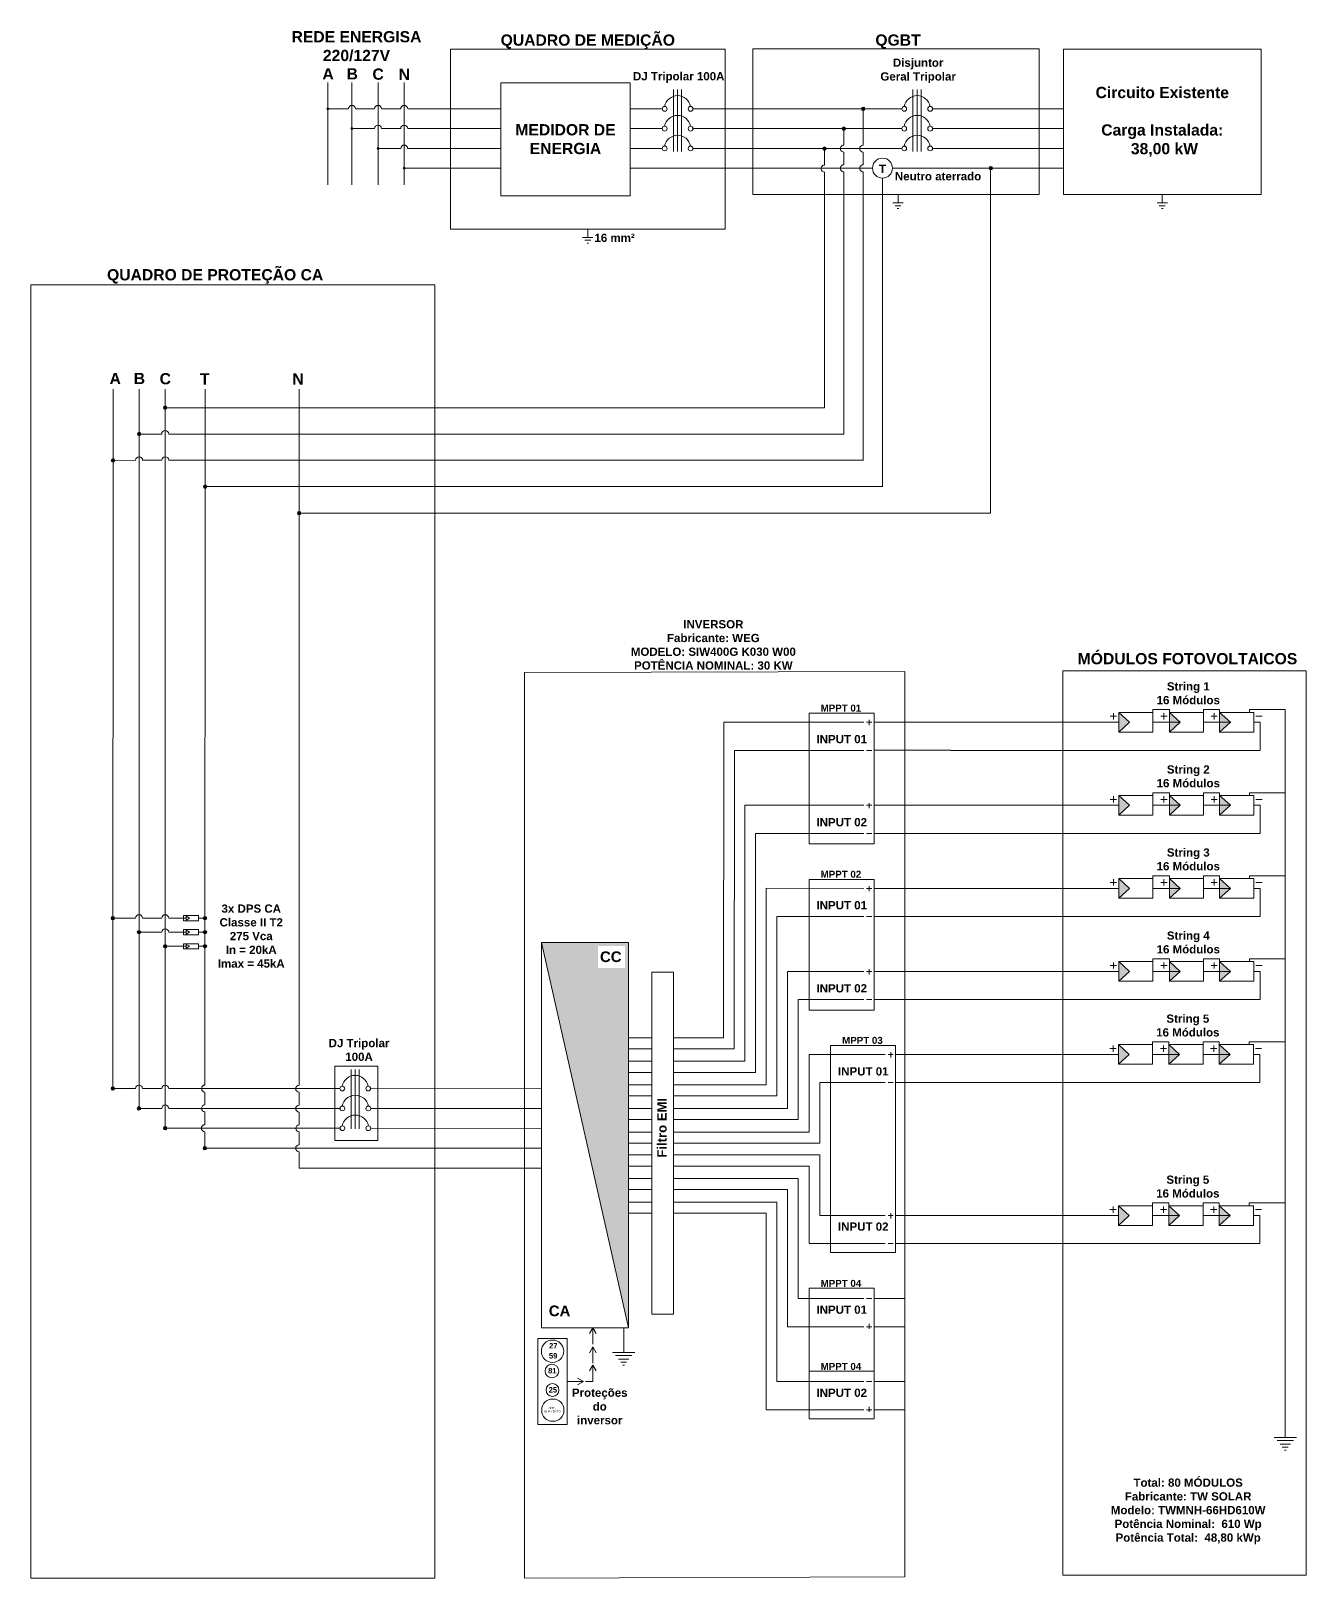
# Model space of a CAD drawing. Header units: millimetres. Extents: x 3949 to 5729, y -1961 to -943.
# Drawn here: x 5354.9 to 5428, y -1851.2 to -1762.5 of the extents above; entities that cross this region are included whole.
import ezdxf

# ---------------------------------------------------------------- set-up
doc = ezdxf.new("R2010")
doc.units = ezdxf.units.MM
doc.linetypes.add('ACAD_ISO03W100', pattern=[30, 12, -18])
doc.layers.add('DESENHO', color=7, linetype='Continuous', lineweight=0)
doc.layers.add('Terxto ok', color=3, linetype='Continuous')
doc.styles.add('Annotative', font='arial.ttf')
doc.styles.add('PDF Arial', font='arial.ttf')
doc.styles.get("Standard").update_dxf_attribs({"font": 'arial.ttf'})

msp = doc.modelspace()

# ---------------------------------------------------------------- hatches: boundary and pattern name
at = {"lineweight": 0}
h = msp.add_hatch(color=5, dxfattribs=at)
h.dxf.hatch_style = 1
h.paths.add_polyline_path([(5370.349, -1790.176, 1), (5370.15, -1790.176, 1)])
at = {"layer": 'DESENHO', "lineweight": 0}
h = msp.add_hatch(color=256, dxfattribs=at)
h.dxf.hatch_style = 1
h.paths.add_polyline_path([(5371.967, -1766.999, -1), (5371.808, -1766.999, -1)])
h = msp.add_hatch(color=256, dxfattribs=at)
h.dxf.hatch_style = 1
h.paths.add_polyline_path([(5402.676, -1766.999, 1), (5402.477, -1766.999, 1)])
h = msp.add_hatch(color=256, dxfattribs=at)
h.dxf.hatch_style = 1
h.paths.add_polyline_path([(5373.347, -1768.131, -1), (5373.188, -1768.131, -1)])
h = msp.add_hatch(color=256, dxfattribs=at)
h.dxf.hatch_style = 1
h.paths.add_polyline_path([(5401.569, -1768.139, 1), (5401.37, -1768.139, 1)])
h = msp.add_hatch(color=256, dxfattribs=at)
h.dxf.hatch_style = 1
h.paths.add_polyline_path([(5374.847, -1769.266, -1), (5374.688, -1769.266, -1)])
h = msp.add_hatch(color=256, dxfattribs=at)
h.dxf.hatch_style = 1
h.paths.add_polyline_path([(5400.461, -1769.281, 1), (5400.262, -1769.281, 1)])
h = msp.add_hatch(color=5, dxfattribs=at)
h.dxf.hatch_style = 1
h.paths.add_polyline_path([(5376.347, -1770.402, -1), (5376.188, -1770.402, -1)])
h = msp.add_hatch(color=5, dxfattribs=at)
h.dxf.hatch_style = 1
h.paths.add_polyline_path([(5409.994, -1770.399, 1), (5409.795, -1770.399, 1)])
h = msp.add_hatch(color=256, dxfattribs=at)
h.dxf.hatch_style = 1
h.paths.add_polyline_path([(5362.666, -1784.133, 1), (5362.467, -1784.133, 1)])
h = msp.add_hatch(color=256, dxfattribs=at)
h.dxf.hatch_style = 1
h.paths.add_polyline_path([(5361.172, -1785.641, 1), (5360.973, -1785.641, 1)])
h = msp.add_hatch(color=256, dxfattribs=at)
h.dxf.hatch_style = 1
h.paths.add_polyline_path([(5359.673, -1787.149, 1), (5359.474, -1787.149, 1)])
h = msp.add_hatch(color=3, dxfattribs=at)
h.dxf.hatch_style = 1
h.paths.add_polyline_path([(5364.951, -1788.657, 1), (5364.752, -1788.657, 1)])
h = msp.add_hatch(color=256, dxfattribs=at)
h.dxf.hatch_style = 1
h.paths.add_polyline_path([(5417.238, -1801.597), (5417.238, -1802.724), (5417.848, -1802.161)])
h = msp.add_hatch(color=256, dxfattribs=at)
h.dxf.hatch_style = 1
h.paths.add_polyline_path([(5420.742, -1802.161), (5420.132, -1802.724), (5420.132, -1801.597)])
h.paths.add_polyline_path([(5423.01, -1801.597), (5423.636, -1802.161), (5423.01, -1802.724)])
h = msp.add_hatch(color=256, dxfattribs=at)
h.dxf.hatch_style = 1
h.paths.add_polyline_path([(5417.238, -1806.359), (5417.238, -1807.485), (5417.848, -1806.922)])
h = msp.add_hatch(color=256, dxfattribs=at)
h.dxf.hatch_style = 1
h.paths.add_polyline_path([(5420.742, -1806.922), (5420.132, -1807.485), (5420.132, -1806.359)])
h.paths.add_polyline_path([(5423.01, -1806.359), (5423.636, -1806.922), (5423.01, -1807.485)])
h = msp.add_hatch(color=256, dxfattribs=at)
h.dxf.hatch_style = 1
h.paths.add_polyline_path([(5417.238, -1811.121), (5417.238, -1812.247), (5417.848, -1811.684)])
h = msp.add_hatch(color=256, dxfattribs=at)
h.dxf.hatch_style = 1
h.paths.add_polyline_path([(5420.742, -1811.684), (5420.132, -1812.247), (5420.132, -1811.121)])
h.paths.add_polyline_path([(5423.01, -1811.121), (5423.636, -1811.684), (5423.01, -1812.247)])
h = msp.add_hatch(color=256, dxfattribs=at)
h.dxf.hatch_style = 1
h.paths.add_polyline_path([(5359.666, -1813.393, 1), (5359.467, -1813.393, 1)])
h = msp.add_hatch(color=256, dxfattribs=at)
h.dxf.hatch_style = 1
h.paths.add_polyline_path([(5364.745, -1813.393, 1), (5364.944, -1813.393, 1)])
h = msp.add_hatch(color=256, dxfattribs=at)
h.dxf.hatch_style = 1
h.paths.add_polyline_path([(5361.166, -1814.2, 1), (5360.967, -1814.2, 1)])
h = msp.add_hatch(color=256, dxfattribs=at)
h.dxf.hatch_style = 1
h.paths.add_polyline_path([(5364.745, -1814.2, 1), (5364.944, -1814.2, 1)])
h = msp.add_hatch(color=256, dxfattribs=at)
h.dxf.hatch_style = 1
h.paths.add_polyline_path([(5362.666, -1815.007, 1), (5362.467, -1815.007, 1)])
h = msp.add_hatch(color=256, dxfattribs=at)
h.dxf.hatch_style = 1
h.paths.add_polyline_path([(5364.745, -1815.006, 1), (5364.944, -1815.006, 1)])
h = msp.add_hatch(color=256, dxfattribs=at)
h.dxf.hatch_style = 1
h.paths.add_polyline_path([(5389.131, -1814.786), (5384.139, -1814.786), (5389.131, -1836.87)])
h.paths.add_polyline_path([(5387.382, -1816.244), (5388.924, -1816.244), (5388.924, -1814.983), (5387.382, -1814.983)], flags=16)
h = msp.add_hatch(color=256, dxfattribs=at)
h.dxf.hatch_style = 1
h.paths.add_polyline_path([(5417.238, -1815.883), (5417.238, -1817.009), (5417.848, -1816.446)])
h = msp.add_hatch(color=256, dxfattribs=at)
h.dxf.hatch_style = 1
h.paths.add_polyline_path([(5420.742, -1816.446), (5420.132, -1817.009), (5420.132, -1815.883)])
h.paths.add_polyline_path([(5423.01, -1815.883), (5423.636, -1816.446), (5423.01, -1817.009)])
h = msp.add_hatch(color=256, dxfattribs=at)
h.dxf.hatch_style = 1
h.paths.add_polyline_path([(5417.212, -1820.644), (5417.212, -1821.771), (5417.822, -1821.208)])
h = msp.add_hatch(color=256, dxfattribs=at)
h.dxf.hatch_style = 1
h.paths.add_polyline_path([(5420.716, -1821.208), (5420.106, -1821.771), (5420.106, -1820.644)])
h.paths.add_polyline_path([(5422.985, -1820.644), (5423.61, -1821.208), (5422.985, -1821.771)])
h = msp.add_hatch(color=256, dxfattribs=at)
h.dxf.hatch_style = 1
h.paths.add_polyline_path([(5359.662, -1823.16, 1), (5359.463, -1823.16, 1)])
h = msp.add_hatch(color=256, dxfattribs=at)
h.dxf.hatch_style = 1
h.paths.add_polyline_path([(5361.162, -1824.296, 1), (5360.963, -1824.296, 1)])
h = msp.add_hatch(color=256, dxfattribs=at)
h.dxf.hatch_style = 1
h.paths.add_polyline_path([(5362.666, -1825.432, 1), (5362.467, -1825.432, 1)])
h = msp.add_hatch(color=3, dxfattribs=at)
h.dxf.hatch_style = 1
h.paths.add_polyline_path([(5364.939, -1826.578, 1), (5364.74, -1826.578, 1)])
h = msp.add_hatch(color=256, dxfattribs=at)
h.dxf.hatch_style = 1
h.paths.add_polyline_path([(5417.212, -1829.875), (5417.212, -1831.002), (5417.822, -1830.438)])
h = msp.add_hatch(color=256, dxfattribs=at)
h.dxf.hatch_style = 1
h.paths.add_polyline_path([(5420.716, -1830.438), (5420.106, -1831.002), (5420.106, -1829.875)])
h.paths.add_polyline_path([(5422.985, -1829.875), (5423.61, -1830.438), (5422.985, -1831.002)])

# ---------------------------------------------------------------- linework, layer by layer
at = {"color": 5, "lineweight": 0}
for p, q in [((5404.255, -1770.399), (5414.062, -1770.399)), ((5409.886, -1790.176), (5409.886, -1770.399)), ((5370.249, -1783.07), (5370.249, -1822.973)), ((5370.249, -1790.176), (5409.886, -1790.176)), ((5370.247, -1824.109), (5370.247, -1823.37)), ((5370.248, -1825.245), (5370.247, -1824.506)), ((5370.247, -1826.384), (5370.248, -1825.642)), ((5370.247, -1826.782), (5370.247, -1827.729)), ((5384.139, -1827.729), (5370.247, -1827.729))]:
    msp.add_line(p, q, dxfattribs=at)
msp.add_circle((5370.249, -1790.176), 0.0994, dxfattribs=at)
for centre in [(5370.247, -1823.171), (5370.247, -1824.307), (5370.248, -1825.443), (5370.247, -1826.583)]:
    msp.add_arc(centre, 0.199, 90, 270, dxfattribs=at)
at = {"layer": 'DESENHO', "lineweight": 0}
for p, q in [((5371.882, -1765.486), (5371.882, -1771.36)), ((5373.268, -1765.486), (5373.268, -1771.36)), ((5374.768, -1765.486), (5374.768, -1771.36)), ((5391.699, -1769.443), (5391.699, -1765.892)), ((5391.936, -1769.443), (5391.936, -1765.892)), ((5392.173, -1769.443), (5392.173, -1765.892)), ((5405.435, -1769.443), (5405.435, -1765.892)), ((5405.672, -1769.443), (5405.672, -1765.892)), ((5405.91, -1769.443), (5405.91, -1765.892)), ((5373.069, -1766.999), (5371.967, -1766.999)), ((5373.466, -1766.999), (5374.569, -1766.999)), ((5374.966, -1766.999), (5376.069, -1766.999)), ((5376.466, -1766.999), (5381.802, -1766.999)), ((5389.227, -1766.999), (5391.061, -1766.999)), ((5392.821, -1766.999), (5404.798, -1766.999)), ((5402.577, -1769.082), (5402.577, -1767.098)), ((5406.558, -1766.999), (5414.062, -1766.999)), ((5374.569, -1768.135), (5373.268, -1768.135)), ((5376.069, -1768.135), (5374.966, -1768.135)), ((5381.802, -1768.135), (5376.466, -1768.135)), ((5391.061, -1768.135), (5389.227, -1768.135)), ((5404.798, -1768.135), (5392.821, -1768.135)), ((5401.469, -1769.082), (5401.47, -1768.139)), ((5402.577, -1767.773), (5402.577, -1769.082)), ((5414.062, -1768.135), (5406.558, -1768.135)), ((5376.069, -1769.27), (5374.768, -1769.27)), ((5381.802, -1769.27), (5376.466, -1769.27)), ((5389.227, -1769.27), (5391.061, -1769.27)), ((5392.821, -1769.27), (5404.798, -1769.27)), ((5400.361, -1770.224), (5400.361, -1769.281)), ((5406.558, -1769.27), (5414.062, -1769.27)), ((5401.469, -1770.211), (5401.469, -1769.479)), ((5400.361, -1784.144), (5400.361, -1770.609)), ((5401.469, -1785.652), (5401.469, -1770.609)), ((5359.573, -1823.061), (5359.574, -1783.07)), ((5361.072, -1824.197), (5361.072, -1783.07)), ((5362.566, -1825.333), (5362.566, -1783.07)), ((5362.566, -1784.133), (5400.361, -1784.144)), ((5361.072, -1785.641), (5362.367, -1785.64)), ((5362.766, -1785.641), (5401.469, -1785.641)), ((5360.873, -1787.148), (5359.574, -1787.149)), ((5361.272, -1787.148), (5362.368, -1787.147)), ((5362.767, -1787.148), (5402.577, -1787.148)), ((5419.193, -1802.161), (5420.742, -1802.161)), ((5422.087, -1802.161), (5423.636, -1802.161)), ((5424.981, -1802.161), (5425.342, -1802.161)), ((5425.342, -1802.161), (5424.981, -1802.161)), ((5425.342, -1802.161), (5425.342, -1803.774)), ((5395.193, -1803.773), (5395.192, -1820.882)), ((5407.589, -1803.772), (5403.201, -1803.772)), ((5407.589, -1803.774), (5425.342, -1803.774)), ((5419.193, -1806.922), (5420.742, -1806.922)), ((5422.087, -1806.922), (5423.636, -1806.922)), ((5424.981, -1806.922), (5425.342, -1806.922)), ((5425.342, -1806.922), (5424.981, -1806.922)), ((5425.342, -1806.922), (5425.342, -1808.535)), ((5396.413, -1808.535), (5396.413, -1822.234)), ((5407.589, -1808.534), (5403.201, -1808.534)), ((5407.589, -1808.535), (5425.342, -1808.535)), ((5419.193, -1811.684), (5420.742, -1811.684)), ((5422.087, -1811.684), (5423.636, -1811.684)), ((5424.981, -1811.684), (5425.342, -1811.684)), ((5425.342, -1811.684), (5424.981, -1811.684)), ((5425.342, -1811.684), (5425.342, -1813.297)), ((5359.567, -1813.393), (5360.868, -1813.393)), ((5359.666, -1813.393), (5359.567, -1813.393)), ((5361.265, -1813.393), (5362.368, -1813.393)), ((5362.765, -1813.393), (5363.609, -1813.393)), ((5364.48, -1813.393), (5364.944, -1813.393)), ((5397.633, -1813.297), (5397.632, -1823.586)), ((5407.589, -1813.296), (5403.201, -1813.296)), ((5407.589, -1813.297), (5425.342, -1813.297)), ((5361.067, -1814.2), (5362.368, -1814.2)), ((5361.166, -1814.2), (5361.067, -1814.2)), ((5362.765, -1814.2), (5363.609, -1814.2)), ((5364.48, -1814.2), (5364.944, -1814.2)), ((5362.666, -1815.007), (5362.566, -1815.007)), ((5364.48, -1815.006), (5364.944, -1815.006)), ((5419.193, -1816.446), (5420.742, -1816.446)), ((5422.087, -1816.446), (5423.636, -1816.446)), ((5424.981, -1816.446), (5425.342, -1816.446)), ((5425.342, -1816.446), (5424.981, -1816.446)), ((5425.342, -1816.446), (5425.342, -1818.059)), ((5398.853, -1818.058), (5398.853, -1824.938)), ((5407.589, -1818.057), (5403.201, -1818.057)), ((5407.589, -1818.059), (5425.342, -1818.059)), ((5390.471, -1820.882), (5389.131, -1820.882)), ((5395.192, -1820.882), (5391.7, -1820.882)), ((5419.168, -1821.208), (5420.716, -1821.208)), ((5422.062, -1821.208), (5423.61, -1821.208)), ((5424.956, -1821.208), (5425.317, -1821.208)), ((5425.317, -1821.208), (5424.956, -1821.208)), ((5425.317, -1821.208), (5425.317, -1822.82)), ((5373.228, -1825.473), (5373.228, -1822.066)), ((5373.456, -1825.473), (5373.456, -1822.066)), ((5373.685, -1825.473), (5373.685, -1822.066)), ((5390.471, -1822.234), (5389.131, -1822.234)), ((5396.412, -1822.234), (5391.7, -1822.234)), ((5359.662, -1823.16), (5359.563, -1823.16)), ((5361.261, -1823.16), (5362.368, -1823.16)), ((5362.765, -1823.16), (5372.582, -1823.16)), ((5374.342, -1823.166), (5384.139, -1823.177)), ((5400.086, -1822.82), (5400.086, -1826.289)), ((5407.589, -1822.819), (5404.434, -1822.819)), ((5407.564, -1822.82), (5425.317, -1822.82)), ((5390.471, -1823.586), (5389.131, -1823.586)), ((5397.632, -1823.586), (5391.7, -1823.586)), ((5361.162, -1824.296), (5361.063, -1824.296)), ((5361.067, -1824.296), (5362.368, -1824.296)), ((5362.765, -1824.296), (5372.587, -1824.3)), ((5374.347, -1824.302), (5384.139, -1824.312)), ((5390.471, -1824.937), (5389.131, -1824.937)), ((5398.853, -1824.938), (5391.7, -1824.937)), ((5362.666, -1825.432), (5362.566, -1825.432)), ((5362.566, -1825.432), (5372.587, -1825.437)), ((5374.347, -1825.439), (5384.139, -1825.448)), ((5390.471, -1826.289), (5389.131, -1826.289)), ((5400.086, -1826.289), (5391.7, -1826.289)), ((5390.471, -1826.968), (5389.131, -1826.968)), ((5390.471, -1828.32), (5389.131, -1828.32)), ((5398.853, -1828.32), (5391.7, -1828.32)), ((5398.853, -1835.199), (5398.853, -1828.32)), ((5390.471, -1829.672), (5389.131, -1829.672)), ((5397.632, -1829.672), (5391.7, -1829.672)), ((5397.633, -1839.961), (5397.632, -1829.672)), ((5419.168, -1830.438), (5420.716, -1830.438)), ((5422.062, -1830.438), (5423.61, -1830.438)), ((5424.956, -1830.438), (5425.317, -1830.438)), ((5425.317, -1830.438), (5424.956, -1830.438)), ((5425.317, -1830.438), (5425.317, -1832.051)), ((5407.589, -1832.05), (5404.434, -1832.05)), ((5407.564, -1832.051), (5425.317, -1832.051)), ((5404.963, -1835.2), (5403.201, -1835.2)), ((5387.079, -1836.87), (5386.885, -1837.206)), ((5387.079, -1837.81), (5387.079, -1836.87)), ((5387.079, -1836.87), (5387.273, -1837.206)), ((5388.849, -1838.295), (5388.849, -1836.87)), ((5387.079, -1837.97), (5386.885, -1838.306)), ((5387.079, -1838.91), (5387.079, -1837.97)), ((5387.079, -1837.97), (5387.273, -1838.306)), ((5387.079, -1839.012), (5386.885, -1839.348)), ((5387.079, -1839.951), (5387.079, -1839.012)), ((5387.079, -1839.012), (5387.273, -1839.348)), ((5388.807, -1839.016), (5388.892, -1839.016)), ((5385.603, -1839.951), (5385.603, -1839.951)), ((5385.603, -1839.951), (5386.542, -1839.951)), ((5386.542, -1839.951), (5386.206, -1839.757)), ((5386.542, -1839.951), (5386.206, -1840.145)), ((5387.079, -1839.951), (5386.669, -1839.951)), ((5404.963, -1839.962), (5403.201, -1839.962))]:
    msp.add_line(p, q, dxfattribs=at)
at = {"layer": 'DESENHO', "color": 5, "lineweight": 0}
for p, q in [((5376.267, -1765.486), (5376.267, -1771.36)), ((5381.802, -1770.406), (5376.267, -1770.406)), ((5403.115, -1770.399), (5389.227, -1770.406)), ((5414.062, -1770.406), (5404.798, -1770.406))]:
    msp.add_line(p, q, dxfattribs=at)
at = {"layer": 'DESENHO', "color": 0, "lineweight": 0}
for p, q in [((5402.577, -1770.211), (5402.577, -1769.479)), ((5402.577, -1787.159), (5402.577, -1770.609))]:
    msp.add_line(p, q, dxfattribs=at)
at = {"layer": 'DESENHO', "color": 3, "lineweight": 0}
for p, q in [((5403.685, -1770.969), (5403.685, -1771.53)), ((5403.685, -1771.53), (5403.685, -1788.668)), ((5404.576, -1772.381), (5404.576, -1771.916)), ((5419.725, -1772.381), (5419.725, -1771.916)), ((5404.534, -1772.721), (5404.619, -1772.721)), ((5419.683, -1772.721), (5419.768, -1772.721)), ((5386.793, -1774.366), (5386.793, -1773.902)), ((5386.751, -1774.706), (5386.835, -1774.706)), ((5364.84, -1822.96), (5364.852, -1783.07)), ((5364.852, -1788.657), (5403.685, -1788.657)), ((5424.735, -1801.441), (5424.735, -1801.441)), ((5424.735, -1801.441), (5426.777, -1801.441)), ((5426.777, -1801.441), (5426.777, -1843.159)), ((5424.735, -1806.203), (5424.735, -1806.203)), ((5424.735, -1806.203), (5426.777, -1806.203)), ((5424.735, -1810.964), (5424.735, -1810.964)), ((5424.735, -1810.964), (5426.777, -1810.964)), ((5424.735, -1815.726), (5424.735, -1815.726)), ((5424.735, -1815.726), (5426.777, -1815.726)), ((5424.709, -1820.488), (5424.709, -1820.488)), ((5424.709, -1820.488), (5426.777, -1820.488)), ((5364.84, -1823.359), (5364.84, -1824.097)), ((5364.84, -1824.497), (5364.84, -1825.234)), ((5364.84, -1825.633), (5364.839, -1826.479)), ((5384.139, -1826.585), (5364.84, -1826.578)), ((5424.709, -1829.719), (5424.709, -1829.719)), ((5424.709, -1829.719), (5426.777, -1829.719)), ((5426.734, -1843.881), (5426.819, -1843.881))]:
    msp.add_line(p, q, dxfattribs=at)
at = {"layer": 'DESENHO', "color": 1, "lineweight": 0}
for p, q in [((5394.582, -1802.16), (5394.581, -1820.245)), ((5407.589, -1802.16), (5403.201, -1802.16)), ((5407.589, -1802.161), (5417.238, -1802.161)), ((5395.803, -1806.922), (5395.802, -1821.597)), ((5407.589, -1806.922), (5403.201, -1806.922)), ((5407.589, -1806.922), (5417.238, -1806.922)), ((5397.023, -1811.683), (5397.022, -1822.949)), ((5407.589, -1811.684), (5403.201, -1811.684)), ((5407.589, -1811.684), (5417.238, -1811.684)), ((5398.243, -1816.445), (5398.243, -1824.301)), ((5407.589, -1816.445), (5403.201, -1816.445)), ((5407.589, -1816.446), (5417.238, -1816.446)), ((5390.471, -1820.245), (5389.131, -1820.245)), ((5394.581, -1820.245), (5391.7, -1820.245)), ((5390.471, -1821.597), (5389.131, -1821.597)), ((5395.802, -1821.597), (5391.7, -1821.597)), ((5399.476, -1821.207), (5399.475, -1825.653)), ((5407.589, -1821.207), (5404.434, -1821.207)), ((5407.564, -1821.208), (5417.212, -1821.208)), ((5390.471, -1822.949), (5389.131, -1822.949)), ((5397.022, -1822.949), (5391.7, -1822.949)), ((5390.471, -1824.301), (5389.131, -1824.301)), ((5398.243, -1824.301), (5391.7, -1824.301)), ((5390.471, -1825.652), (5389.131, -1825.652)), ((5399.475, -1825.653), (5391.7, -1825.652)), ((5390.471, -1827.605), (5389.131, -1827.605)), ((5400.086, -1826.968), (5391.7, -1826.968)), ((5399.475, -1827.605), (5391.7, -1827.605)), ((5399.476, -1832.05), (5399.475, -1827.605)), ((5400.086, -1830.437), (5400.086, -1826.968)), ((5390.471, -1828.957), (5389.131, -1828.957)), ((5398.243, -1828.956), (5391.7, -1828.956)), ((5398.243, -1836.812), (5398.243, -1828.956)), ((5390.471, -1830.308), (5389.131, -1830.308)), ((5397.022, -1830.308), (5391.7, -1830.308)), ((5397.023, -1841.574), (5397.022, -1830.308)), ((5407.589, -1830.438), (5404.434, -1830.438)), ((5407.564, -1830.438), (5417.212, -1830.438)), ((5404.963, -1836.812), (5403.201, -1836.812)), ((5404.963, -1841.574), (5403.201, -1841.574))]:
    msp.add_line(p, q, dxfattribs=at)
at = {"layer": 'DESENHO', "color": 18, "lineweight": 0, "true_color": 0x000000}
for p, q in [((5363.609, -1813.393), (5363.774, -1813.393)), ((5363.962, -1813.393), (5363.774, -1813.282)), ((5363.774, -1813.505), (5363.774, -1813.282)), ((5363.774, -1813.505), (5363.962, -1813.393)), ((5363.609, -1814.2), (5363.774, -1814.2)), ((5363.962, -1814.2), (5363.774, -1814.088)), ((5363.774, -1814.311), (5363.774, -1814.088)), ((5363.774, -1814.311), (5363.962, -1814.2)), ((5363.609, -1815.006), (5363.774, -1815.006)), ((5363.962, -1815.006), (5363.774, -1814.895)), ((5363.774, -1815.118), (5363.774, -1814.895)), ((5363.774, -1815.118), (5363.962, -1815.006))]:
    msp.add_line(p, q, dxfattribs=at)
at = {"layer": 'DESENHO'}
msp.add_line((5363.609, -1815.006), (5362.566, -1815.007), dxfattribs=at)
at = {"layer": 'DESENHO', "linetype": 'ACAD_ISO03W100', "lineweight": 0}
msp.add_line((5359.5, -1823.16), (5360.864, -1823.16), dxfattribs=at)
at = {"layer": 'DESENHO', "lineweight": 0}
for points in [[(5394.674, -1773.902), (5378.912, -1773.902), (5378.912, -1763.574), (5394.674, -1763.574)], [(5396.244, -1763.562), (5412.674, -1763.562), (5412.674, -1771.916), (5396.244, -1771.916)], [(5425.388, -1763.574), (5414.062, -1763.574), (5414.062, -1771.916), (5425.388, -1771.916)], [(5389.227, -1765.5), (5381.802, -1765.5), (5381.802, -1771.983), (5389.227, -1771.983)], [(5383.158, -1799.317), (5404.963, -1799.247), (5404.963, -1851.151), (5383.158, -1851.221)], [(5427.968, -1799.218), (5414.021, -1799.218), (5414.021, -1851.06), (5427.968, -1851.06)], [(5403.201, -1801.648), (5399.476, -1801.648), (5399.476, -1809.139), (5403.201, -1809.139)], [(5419.193, -1802.724), (5417.238, -1802.724), (5417.238, -1801.597), (5419.193, -1801.597)], [(5422.087, -1802.724), (5420.132, -1802.724), (5420.132, -1801.597), (5422.087, -1801.597)], [(5424.981, -1802.724), (5423.01, -1802.724), (5423.01, -1801.597), (5424.981, -1801.597)], [(5419.193, -1807.485), (5417.238, -1807.485), (5417.238, -1806.359), (5419.193, -1806.359)], [(5422.087, -1807.485), (5420.132, -1807.485), (5420.132, -1806.359), (5422.087, -1806.359)], [(5424.981, -1807.485), (5423.01, -1807.485), (5423.01, -1806.359), (5424.981, -1806.359)], [(5403.201, -1811.172), (5399.476, -1811.172), (5399.476, -1818.662), (5403.201, -1818.662)], [(5419.193, -1812.247), (5417.238, -1812.247), (5417.238, -1811.121), (5419.193, -1811.121)], [(5422.087, -1812.247), (5420.132, -1812.247), (5420.132, -1811.121), (5422.087, -1811.121)], [(5424.981, -1812.247), (5423.01, -1812.247), (5423.01, -1811.121), (5424.981, -1811.121)], [(5363.609, -1813.245), (5364.48, -1813.245), (5364.48, -1813.542), (5363.609, -1813.542)], [(5363.609, -1814.051), (5364.48, -1814.051), (5364.48, -1814.348), (5363.609, -1814.348)], [(5363.609, -1814.858), (5364.48, -1814.858), (5364.48, -1815.155), (5363.609, -1815.155)], [(5389.131, -1814.786), (5384.139, -1814.786), (5384.139, -1836.87), (5389.131, -1836.87)], [(5419.193, -1817.009), (5417.238, -1817.009), (5417.238, -1815.883), (5419.193, -1815.883)], [(5422.087, -1817.009), (5420.132, -1817.009), (5420.132, -1815.883), (5422.087, -1815.883)], [(5424.981, -1817.009), (5423.01, -1817.009), (5423.01, -1815.883), (5424.981, -1815.883)], [(5390.471, -1816.481), (5391.7, -1816.481), (5391.7, -1836.088), (5390.471, -1836.088)], [(5404.434, -1820.695), (5400.708, -1820.695), (5400.708, -1832.562), (5404.434, -1832.562)], [(5419.168, -1821.771), (5417.212, -1821.771), (5417.212, -1820.644), (5419.168, -1820.644)], [(5422.062, -1821.771), (5420.106, -1821.771), (5420.106, -1820.644), (5422.062, -1820.644)], [(5424.956, -1821.771), (5422.985, -1821.771), (5422.985, -1820.644), (5424.956, -1820.644)], [(5419.168, -1831.002), (5417.212, -1831.002), (5417.212, -1829.875), (5419.168, -1829.875)], [(5422.062, -1831.002), (5420.106, -1831.002), (5420.106, -1829.875), (5422.062, -1829.875)], [(5424.956, -1831.002), (5422.985, -1831.002), (5422.985, -1829.875), (5424.956, -1829.875)], [(5403.201, -1842.086), (5399.476, -1842.086), (5399.476, -1834.595), (5403.201, -1834.595)], [(5385.603, -1837.484), (5383.934, -1837.484), (5383.934, -1842.412), (5385.603, -1842.412)], [(5403.201, -1842.086), (5399.476, -1842.086), (5399.476, -1839.357), (5403.201, -1839.357)]]:
    msp.add_lwpolyline(points, close=True, dxfattribs=at)
at = {"layer": 'DESENHO', "color": 3, "lineweight": 0}
for points in [[(5404.279, -1772.381), (5404.576, -1772.381), (5404.874, -1772.381)], [(5404.407, -1772.551), (5404.576, -1772.551), (5404.746, -1772.551)], [(5419.428, -1772.381), (5419.725, -1772.381), (5420.022, -1772.381)], [(5419.555, -1772.551), (5419.725, -1772.551), (5419.895, -1772.551)], [(5386.496, -1774.366), (5386.793, -1774.366), (5387.09, -1774.366)], [(5386.623, -1774.536), (5386.793, -1774.536), (5386.963, -1774.536)], [(5420.132, -1801.597), (5420.132, -1801.441), (5419.193, -1801.441), (5419.193, -1801.597)], [(5423.01, -1801.597), (5423.01, -1801.441), (5422.087, -1801.441), (5422.087, -1801.597)], [(5424.735, -1801.441), (5424.735, -1801.441), (5424.735, -1801.441), (5424.735, -1801.597)], [(5420.132, -1806.359), (5420.132, -1806.203), (5419.193, -1806.203), (5419.193, -1806.359)], [(5423.01, -1806.359), (5423.01, -1806.203), (5422.087, -1806.203), (5422.087, -1806.359)], [(5424.735, -1806.203), (5424.735, -1806.203), (5424.735, -1806.203), (5424.735, -1806.359)], [(5420.132, -1811.121), (5420.132, -1810.964), (5419.193, -1810.964), (5419.193, -1811.121)], [(5423.01, -1811.121), (5423.01, -1810.964), (5422.087, -1810.964), (5422.087, -1811.121)], [(5424.735, -1810.964), (5424.735, -1810.964), (5424.735, -1810.964), (5424.735, -1811.121)], [(5420.132, -1815.883), (5420.132, -1815.726), (5419.193, -1815.726), (5419.193, -1815.883)], [(5423.01, -1815.883), (5423.01, -1815.726), (5422.087, -1815.726), (5422.087, -1815.883)], [(5424.735, -1815.726), (5424.735, -1815.726), (5424.735, -1815.726), (5424.735, -1815.883)], [(5420.106, -1820.644), (5420.106, -1820.488), (5419.168, -1820.488), (5419.168, -1820.644)], [(5422.985, -1820.644), (5422.985, -1820.488), (5422.062, -1820.488), (5422.062, -1820.644)], [(5424.709, -1820.488), (5424.709, -1820.488), (5424.709, -1820.488), (5424.709, -1820.644)], [(5420.106, -1829.875), (5420.106, -1829.719), (5419.168, -1829.719), (5419.168, -1829.875)], [(5422.985, -1829.875), (5422.985, -1829.719), (5422.062, -1829.719), (5422.062, -1829.875)], [(5424.709, -1829.719), (5424.709, -1829.719), (5424.709, -1829.719), (5424.709, -1829.875)], [(5427.413, -1843.159), (5426.14, -1843.159)], [(5426.31, -1843.329), (5426.777, -1843.329), (5427.244, -1843.329)], [(5426.48, -1843.541), (5426.777, -1843.541), (5427.074, -1843.541)], [(5426.607, -1843.711), (5426.777, -1843.711), (5426.946, -1843.711)]]:
    msp.add_lwpolyline(points, dxfattribs=at)
at = {"layer": 'DESENHO'}
for points in [[(5354.869, -1777.084), (5378.019, -1777.084), (5378.019, -1851.221), (5354.869, -1851.221)], [(5372.297, -1821.873), (5374.763, -1821.873), (5374.763, -1826.143), (5372.297, -1826.143)]]:
    msp.add_lwpolyline(points, close=True, dxfattribs=at)
at = {"layer": 'DESENHO', "color": 1, "lineweight": 0}
for points in [[(5402.925, -1802.33), (5402.925, -1802.033)], [(5402.608, -1802.16), (5394.582, -1802.16)], [(5403.074, -1802.16), (5402.777, -1802.16)], [(5402.608, -1806.922), (5395.803, -1806.922)], [(5403.074, -1806.922), (5402.777, -1806.922)], [(5402.925, -1807.092), (5402.925, -1806.795)], [(5402.608, -1811.684), (5397.023, -1811.683)], [(5403.074, -1811.684), (5402.777, -1811.684)], [(5402.925, -1811.853), (5402.925, -1811.556)], [(5402.612, -1816.445), (5398.243, -1816.445)], [(5403.074, -1816.445), (5402.777, -1816.445)], [(5402.925, -1816.615), (5402.925, -1816.318)], [(5403.845, -1821.207), (5399.476, -1821.207)], [(5404.307, -1821.207), (5404.009, -1821.207)], [(5404.158, -1821.377), (5404.158, -1821.08)], [(5403.845, -1830.438), (5400.086, -1830.438)], [(5404.307, -1830.438), (5404.009, -1830.438)], [(5404.158, -1830.608), (5404.158, -1830.311)], [(5402.925, -1836.642), (5402.925, -1836.939)], [(5402.612, -1836.812), (5398.243, -1836.812)], [(5403.074, -1836.812), (5402.777, -1836.812)], [(5402.608, -1841.574), (5397.023, -1841.574)], [(5403.074, -1841.573), (5402.777, -1841.573)], [(5402.925, -1841.404), (5402.925, -1841.701)]]:
    msp.add_lwpolyline(points, dxfattribs=at)
at = {"layer": 'DESENHO', "lineweight": 0}
for points in [[(5416.747, -1801.823), (5417.108, -1801.823)], [(5416.928, -1801.643), (5416.928, -1802.003)], [(5417.238, -1802.724), (5417.848, -1802.161), (5417.238, -1801.597)], [(5419.641, -1801.823), (5420.002, -1801.823)], [(5419.822, -1801.643), (5419.822, -1802.003)], [(5420.132, -1802.724), (5420.742, -1802.161), (5420.132, -1801.597)], [(5422.52, -1801.823), (5422.88, -1801.823)], [(5422.7, -1801.643), (5422.7, -1802.003)], [(5423.01, -1802.724), (5423.636, -1802.161), (5423.01, -1801.597)], [(5425.087, -1801.823), (5425.447, -1801.823)], [(5419.193, -1802.161), (5420.132, -1802.161)], [(5422.087, -1802.161), (5423.01, -1802.161)], [(5402.612, -1803.773), (5395.193, -1803.773)], [(5403.074, -1803.773), (5402.777, -1803.773)], [(5416.928, -1806.404), (5416.928, -1806.765)], [(5417.238, -1807.485), (5417.848, -1806.922), (5417.238, -1806.359)], [(5419.822, -1806.404), (5419.822, -1806.765)], [(5420.132, -1807.485), (5420.742, -1806.922), (5420.132, -1806.359)], [(5422.7, -1806.404), (5422.7, -1806.765)], [(5423.01, -1807.485), (5423.636, -1806.922), (5423.01, -1806.359)], [(5416.747, -1806.584), (5417.108, -1806.584)], [(5419.193, -1806.922), (5420.132, -1806.922)], [(5419.641, -1806.584), (5420.002, -1806.584)], [(5422.087, -1806.922), (5423.01, -1806.922)], [(5422.52, -1806.584), (5422.88, -1806.584)], [(5425.087, -1806.584), (5425.447, -1806.584)], [(5402.612, -1808.535), (5396.413, -1808.535)], [(5403.074, -1808.535), (5402.777, -1808.535)], [(5416.747, -1811.346), (5417.108, -1811.346)], [(5416.928, -1811.166), (5416.928, -1811.526)], [(5417.238, -1812.247), (5417.848, -1811.684), (5417.238, -1811.121)], [(5419.193, -1811.684), (5420.132, -1811.684)], [(5419.641, -1811.346), (5420.002, -1811.346)], [(5419.822, -1811.166), (5419.822, -1811.526)], [(5420.132, -1812.247), (5420.742, -1811.684), (5420.132, -1811.121)], [(5422.087, -1811.684), (5423.01, -1811.684)], [(5422.52, -1811.346), (5422.88, -1811.346)], [(5422.7, -1811.166), (5422.7, -1811.526)], [(5423.01, -1812.247), (5423.636, -1811.684), (5423.01, -1811.121)], [(5425.087, -1811.346), (5425.447, -1811.346)], [(5402.612, -1813.297), (5397.633, -1813.297)], [(5403.074, -1813.297), (5402.777, -1813.297)], [(5389.131, -1836.87), (5384.139, -1814.786), (5384.139, -1831.078)], [(5416.747, -1816.108), (5417.108, -1816.108)], [(5416.928, -1815.928), (5416.928, -1816.288)], [(5417.238, -1817.009), (5417.848, -1816.446), (5417.238, -1815.883)], [(5419.641, -1816.108), (5420.002, -1816.108)], [(5419.822, -1815.928), (5419.822, -1816.288)], [(5420.132, -1817.009), (5420.742, -1816.446), (5420.132, -1815.883)], [(5422.52, -1816.108), (5422.88, -1816.108)], [(5422.7, -1815.928), (5422.7, -1816.288)], [(5423.01, -1817.009), (5423.636, -1816.446), (5423.01, -1815.883)], [(5425.087, -1816.108), (5425.447, -1816.108)], [(5419.193, -1816.446), (5420.132, -1816.446)], [(5422.087, -1816.446), (5423.01, -1816.446)], [(5402.612, -1818.058), (5398.853, -1818.058)], [(5403.074, -1818.058), (5402.777, -1818.058)], [(5416.902, -1820.689), (5416.902, -1821.05)], [(5417.212, -1821.771), (5417.822, -1821.208), (5417.212, -1820.644)], [(5419.796, -1820.689), (5419.796, -1821.05)], [(5420.106, -1821.771), (5420.716, -1821.208), (5420.106, -1820.644)], [(5422.674, -1820.689), (5422.674, -1821.05)], [(5422.985, -1821.771), (5423.61, -1821.208), (5422.985, -1820.644)], [(5416.722, -1820.87), (5417.082, -1820.87)], [(5419.168, -1821.208), (5420.106, -1821.208)], [(5419.616, -1820.87), (5419.976, -1820.87)], [(5422.062, -1821.208), (5422.985, -1821.208)], [(5422.494, -1820.87), (5422.854, -1820.87)], [(5425.061, -1820.87), (5425.421, -1820.87)], [(5403.845, -1822.82), (5400.086, -1822.82)], [(5404.307, -1822.82), (5404.009, -1822.82)], [(5416.722, -1830.101), (5417.082, -1830.101)], [(5416.902, -1829.92), (5416.902, -1830.281)], [(5417.212, -1831.002), (5417.822, -1830.438), (5417.212, -1829.875)], [(5419.168, -1830.438), (5420.106, -1830.438)], [(5419.616, -1830.101), (5419.976, -1830.101)], [(5419.796, -1829.92), (5419.796, -1830.281)], [(5420.106, -1831.002), (5420.716, -1830.438), (5420.106, -1829.875)], [(5422.062, -1830.438), (5422.985, -1830.438)], [(5422.494, -1830.101), (5422.854, -1830.101)], [(5422.674, -1829.92), (5422.674, -1830.281)], [(5422.985, -1831.002), (5423.61, -1830.438), (5422.985, -1829.875)], [(5425.061, -1830.101), (5425.421, -1830.101)], [(5403.845, -1832.051), (5399.476, -1832.051)], [(5404.307, -1832.051), (5404.009, -1832.051)], [(5402.612, -1835.199), (5398.853, -1835.199)], [(5403.074, -1835.199), (5402.777, -1835.199)], [(5389.486, -1838.295), (5388.212, -1838.295)], [(5388.382, -1838.465), (5388.849, -1838.465), (5389.316, -1838.465)], [(5388.552, -1838.677), (5388.849, -1838.677), (5389.146, -1838.677)], [(5388.679, -1838.847), (5388.849, -1838.847), (5389.019, -1838.847)], [(5402.612, -1839.961), (5397.633, -1839.961)], [(5403.074, -1839.961), (5402.777, -1839.961)]]:
    msp.add_lwpolyline(points, dxfattribs=at)
for centre, radius in [((5391.198, -1766.999), 0.137), ((5392.684, -1766.999), 0.137), ((5402.577, -1766.999), 0.0994), ((5404.935, -1766.999), 0.137), ((5406.421, -1766.999), 0.137), ((5373.268, -1768.135), 0.0531), ((5391.198, -1768.135), 0.137), ((5392.684, -1768.135), 0.137), ((5401.47, -1768.139), 0.0994), ((5404.935, -1768.135), 0.137), ((5406.421, -1768.135), 0.137), ((5374.768, -1769.27), 0.0531), ((5391.198, -1769.27), 0.137), ((5392.684, -1769.27), 0.137), ((5400.361, -1769.281), 0.0994), ((5404.935, -1769.27), 0.137), ((5406.421, -1769.27), 0.137), ((5362.566, -1784.133), 0.0994), ((5361.072, -1785.641), 0.0994), ((5359.574, -1787.149), 0.0994), ((5359.567, -1813.393), 0.0994), ((5364.844, -1813.393), 0.0994), ((5361.067, -1814.2), 0.0994), ((5364.844, -1814.2), 0.0994), ((5362.566, -1815.007), 0.0994), ((5364.844, -1815.006), 0.0994), ((5359.563, -1823.16), 0.0994), ((5372.719, -1823.164), 0.137), ((5374.205, -1823.164), 0.137), ((5361.063, -1824.296), 0.0994), ((5372.724, -1824.301), 0.137), ((5374.21, -1824.301), 0.137), ((5362.566, -1825.432), 0.0994), ((5372.724, -1825.437), 0.137), ((5374.21, -1825.437), 0.137), ((5384.773, -1838.221), 0.641), ((5384.733, -1839.353), 0.392), ((5384.769, -1840.442), 0.372), ((5384.787, -1841.598), 0.639)]:
    msp.add_circle(centre, radius, dxfattribs=at)
at = {"layer": 'DESENHO', "color": 3, "lineweight": 0}
for centre, radius in [((5403.685, -1770.399), 0.57), ((5364.852, -1788.657), 0.0994), ((5364.84, -1826.578), 0.0994)]:
    msp.add_circle(centre, radius, dxfattribs=at)
at = {"layer": 'DESENHO', "color": 5, "lineweight": 0}
for centre, radius in [((5376.267, -1770.406), 0.0531), ((5409.895, -1770.399), 0.0994)]:
    msp.add_circle(centre, radius, dxfattribs=at)
at = {"layer": 'DESENHO', "lineweight": 0}
for centre, radius, start, end in [((5391.941, -1767), 0.756, 10.50372, 169.49628), ((5405.678, -1767), 0.756, 10.50372, 169.49628), ((5373.268, -1766.999), 0.199, 0, 180), ((5374.768, -1766.999), 0.199, 0, 180), ((5376.267, -1766.999), 0.199, 0, 180), ((5391.941, -1768.135), 0.756, 10.50372, 169.49628), ((5405.678, -1768.135), 0.756, 10.50372, 169.49628), ((5374.768, -1768.135), 0.199, 0, 180), ((5376.267, -1768.135), 0.199, 0, 180), ((5376.267, -1769.275), 0.199, 1.3758, 178.6242), ((5391.941, -1769.271), 0.756, 10.50372, 169.49628), ((5401.469, -1769.281), 0.199, 90.00001, 270.03934), ((5402.577, -1769.281), 0.199, 90, 270), ((5405.678, -1769.271), 0.756, 10.50372, 169.49628), ((5400.361, -1770.423), 0.199, 90.00001, 270.03934), ((5401.469, -1770.41), 0.199, 90.00001, 270.03934), ((5402.577, -1770.41), 0.199, 90.00001, 270.03934), ((5362.566, -1785.641), 0.2, 0.29673, 179.72238), ((5361.072, -1787.149), 0.2, 0.29673, 179.72238), ((5362.567, -1787.148), 0.2, 0.29673, 179.72238), ((5361.067, -1813.393), 0.199, 0, 180), ((5362.566, -1813.393), 0.199, 0, 180), ((5362.566, -1814.2), 0.199, 0, 180), ((5373.457, -1823.172), 0.763, 10.93582, 169.09877), ((5361.063, -1823.16), 0.199, 0, 180), ((5362.566, -1823.16), 0.199, 0, 180), ((5362.566, -1824.296), 0.199, 0, 180), ((5373.462, -1824.308), 0.763, 10.93582, 169.09877), ((5373.462, -1825.444), 0.763, 10.93582, 169.09877)]:
    msp.add_arc(centre, radius, start, end, dxfattribs=at)
at = {"layer": 'DESENHO', "color": 3, "lineweight": 0}
for centre in [(5364.841, -1823.16), (5364.841, -1824.297), (5364.84, -1825.433)]:
    msp.add_arc(centre, 0.2, 90.29673, 269.72238, dxfattribs=at)

# ---------------------------------------------------------------- texts
at = {"lineweight": 0, "insert": (5409.784, -1771.107), "char_height": 0.47231, "width": 5.82315, "attachment_point": 9, "style": 'PDF Arial'}
msp.add_mtext('\\pxqc;{\\fArial|b1|i0|c0|p34;Neutro aterrado}', dxfattribs=at)
at = {"color": 5, "lineweight": 0, "insert": (5370.506, -1782.804), "char_height": 0.64396, "width": 9.87538, "attachment_point": 9, "style": 'PDF Arial'}
msp.add_mtext('{\\fArial|b1|i0|c0|p34;N}', dxfattribs=at)
at = {"layer": 'DESENHO', "lineweight": 0, "style": 'PDF Arial'}
for s, insert, char_height, width, attachment_point in [('\\pxqc;{\\fArial|b1|i0|c0|p34;REDE ENERGISA\\P220/127V}', (5368.654, -1764.28), 0.64396, 9.75739, 7), ('{\\fArial|b1|i0|c0|p34;A}', (5372.228, -1765.317), 0.64396, 9.87538, 9), ('{\\fArial|b1|i0|c0|p34;B}', (5373.613, -1765.317), 0.64396, 9.87538, 9), ('{\\fArial|b1|i0|c0|p34;C}', (5375.096, -1765.34), 0.64396, 9.87538, 9), ('\\pxqc;{\\fArial|b1|i0|c0|p34;DJ Tripolar 100A}', (5395.02, -1765.509), 0.47231, 6.03391, 9), ('\\pxqc;{\\fArial|b1|i0|c0|p34;Disjuntor \\P\\pt9;Geral Tripolar}', (5408.746, -1765.52), 0.47231, 6.03391, 9), ('\\pxqc;{\\fArial|b1|i0|c0|p34;Circuito Existente\\P\\PCarga Instalada:\\P\\pq*; 38,00 kW }', (5419.725, -1767.745), 0.64396, 11.3255, 5), ('\\pxqc;{\\fArial|b1|i0|c0|p34;MEDIDOR DE ENERGIA}', (5385.514, -1768.741), 0.64396, 7.4245, 5), ('{\\fArial|b1|i0|c0|p34;A}', (5360.026, -1782.779), 0.64396, 9.87538, 9), ('{\\fArial|b1|i0|c0|p34;B}', (5361.412, -1782.779), 0.64396, 9.87538, 9), ('{\\fArial|b1|i0|c0|p34;C}', (5362.894, -1782.802), 0.64396, 9.87538, 9), ('{\\fArial|b1|i0|c0|p34;MÓDULOS FOTOVOLTAICOS}', (5414.874, -1798.85), 0.64396, 13.89124, 7), ('\\pxqc;{\\fArial|b1|i0|c0|p34;String 1\\P16 Módulos}', (5423.711, -1801.136), 0.47231, 4.98963, 9), ('{\\fArial|b1|i0|c0|p34;MPPT 01}', (5402.468, -1801.557), 0.4, 4.98963, 9), ('{\\fArial|b1|i0|c0|p34;INPUT 01}', (5402.799, -1803.372), 0.47231, 4.98963, 9), ('\\pxqc;{\\fArial|b1|i0|c0|p34;String 2\\P16 Módulos}', (5423.711, -1805.897), 0.47231, 4.98963, 9), ('{\\fArial|b1|i0|c0|p34;INPUT 02}', (5402.799, -1808.134), 0.47231, 4.98963, 9), ('\\pxqc;{\\fArial|b1|i0|c0|p34;String 3\\P16 Módulos}', (5423.711, -1810.659), 0.47231, 4.98963, 9), ('{\\fArial|b1|i0|c0|p34;MPPT 02}', (5402.468, -1811.081), 0.4, 4.98963, 9), ('\\pxqc;{\\fArial|b1|i0|c0|p34;3x DPS CA\\PClasse II T2\\P275 Vca\\PIn = 20kA\\PImax = 45kA}', (5369.994, -1816.237), 0.47231, 4.98963, 9), ('{\\fArial|b1|i0|c0|p34;INPUT 01}', (5402.799, -1812.895), 0.47231, 4.98963, 9), ('\\pxqc;{\\fArial|b1|i0|c0|p34;String 4\\P16 Módulos}', (5423.711, -1815.421), 0.47231, 4.98963, 9), ('{\\fArial|b1|i0|c0|p34;INPUT 02}', (5402.799, -1817.657), 0.47231, 4.98963, 9), ('\\pxqc;{\\fArial|b1|i0|c0|p34;String 5\\P16 Módulos}', (5423.685, -1820.183), 0.47231, 4.98963, 9), ('\\pxqc;{\\fArial|b1|i0|c0|p34;DJ Tripolar 100A}', (5375.99, -1821.583), 0.47231, 4.62261, 9), ('{\\fArial|b1|i0|c0|p34;MPPT 03}', (5403.7, -1820.604), 0.4, 4.98963, 9), ('{\\fArial|b1|i0|c0|p34;INPUT 01}', (5404.032, -1822.419), 0.47231, 4.98963, 9), ('\\pxqc;{\\fArial|b1|i0|c0|p34;String 5\\P16 Módulos}', (5423.685, -1829.414), 0.47231, 4.98963, 9), ('{\\fArial|b1|i0|c0|p34;INPUT 02}', (5404.032, -1830.838), 0.47231, 4.98963, 3), ('{\\fArial|b1|i0|c0|p34;MPPT 04}', (5402.468, -1834.128), 0.4, 4.98963, 3), ('{\\fArial|b1|i0|c0|p34;INPUT 01}', (5402.799, -1835.6), 0.47231, 4.98963, 3), ('{\\fArial|b1|i0|c0|p34;MPPT 04}', (5402.468, -1838.89), 0.4, 4.98963, 3), ('{\\fArial|b1|i0|c0|p34;INPUT 02}', (5402.799, -1840.362), 0.47231, 4.98963, 3)]:
    msp.add_mtext(s, dxfattribs=dict(at, insert=insert, char_height=char_height, width=width, attachment_point=attachment_point))
at = {"layer": 'DESENHO', "lineweight": 0, "attachment_point": 9}
for s, width, gutter_width, heights, insert, char_height, style in [('\\pxqc;{\\fArial|b1|i0|c0|p34;QUADRO DE MEDIÇÃO}', 15.76132, 18.41, [2.491], (5394.674, -1763.574), 0.64396, 'PDF Arial'), ('\\pxqc;{\\fArial|b1|i0|c0|p34;QGBT}', 10.56614, 25.896, [0.713], (5409.859, -1763.562), 0.64396, 'PDF Arial'), ('{\\fArial|b1|i0|c0|p34;QUADRO DE PROTEÇÃO CA}', 14.79742, 3.948, [2.702], (5371.626, -1777.027), 0.64396, 'PDF Arial'), ('\\pxqc;{\\fArial|b1|i0|c0|p34;INVERSOR\\PFabricante: WEG\\PMODELO: SIW400G K030 W00\\PPOTÊNCIA NOMINAL: 30 KW}', 16.39073, 12.5, [5.762], (5402.185, -1799.151), 0.47231, 'Annotative'), ('\\pxqc;{\\fArial|b1|i0|c0|p34;Proteções \\Pdo inversor}', 1.56579, 12.5, [0], (5388.259, -1842.413), 0.47231, 'PDF Arial')]:
    msp.add_mtext_dynamic_manual_height_columns(s, width=width, gutter_width=gutter_width, heights=heights, dxfattribs=dict(at, insert=insert, char_height=char_height, style=style))
at = {"layer": 'DESENHO', "color": 5, "lineweight": 0, "insert": (5376.595, -1765.34), "char_height": 0.64396, "width": 9.87538, "attachment_point": 9, "style": 'PDF Arial'}
msp.add_mtext('{\\fArial|b1|i0|c0|p34;N}', dxfattribs=at)
at = {"layer": 'DESENHO', "color": 3, "lineweight": 0, "insert": (5404.048, -1770.682), "char_height": 0.47343, "attachment_point": 9, "style": 'PDF Arial'}
msp.add_mtext_dynamic_manual_height_columns('\\pxqc;{\\fArial|b1|i0|c0|p34;T}', width=0.72842, gutter_width=19.039, heights=[0.524], dxfattribs=at)
at = {"layer": 'DESENHO', "color": 3, "lineweight": 0, "attachment_point": 9, "style": 'PDF Arial'}
for s, insert, char_height, width in [('{\\fArial|b1|i0|c0|p34;16 mm²}', (5389.483, -1774.637), 0.47231, 5.3936), ('{\\fArial|b1|i0|c0|p34;T}', (5365.108, -1782.802), 0.64396, 9.87538)]:
    msp.add_mtext(s, dxfattribs=dict(at, insert=insert, char_height=char_height, width=width))
at = {"layer": 'DESENHO', "lineweight": 0, "char_height": 0.61217, "attachment_point": 9, "style": 'PDF Arial'}
for s, insert in [('{\\fArial|b1|i0|c0|p34;CC}', (5388.727, -1815.92)), ('{\\fArial|b1|i0|c0|p34;CA}', (5385.792, -1836.219))]:
    msp.add_mtext(s, dxfattribs=dict(at, insert=insert))
at = {"layer": 'DESENHO', "lineweight": 0, "insert": (5390.772, -1827.122), "char_height": 0.5378, "attachment_point": 1, "rotation": 90, "style": 'PDF Arial'}
msp.add_mtext('{\\fArial|b1|i0|c0|p34;Filtro EMI}', dxfattribs=at)
at = {"layer": 'DESENHO', "lineweight": 0, "char_height": 0.31036, "attachment_point": 3}
for s, width, heights, insert in [('\\pxql;{\\fArial|b1|i0|c0|p34;59}', 3.9314, [0.102], (5388.497, -1838.325)), ('\\pxql;{\\fArial|b1|i0|c0|p34;27}', 3.9314, [0.102], (5388.503, -1837.747)), ('\\pxql;{\\fArial|b1|i0|c0|p34;81}', 3.9314, [0.102], (5388.448, -1839.182)), ('\\pxql;{\\fArial|b1|i0|c0|p34;25}', 3.9314, [0.102], (5388.481, -1840.276)), ('\\pxqc;{\\H0.375x;ANTI-\\PILHAMENTO}', 1.94381, [0.999], (5385.73, -1841.413))]:
    msp.add_mtext_dynamic_manual_height_columns(s, width=width, gutter_width=12.5, heights=heights, dxfattribs=dict(at, insert=insert))
at = {"layer": 'Terxto ok', "color": 0, "lineweight": 0, "insert": (5427.22, -1849.279, 330.515), "char_height": 0.47231, "width": 12.02187, "attachment_point": 9, "style": 'Annotative'}
msp.add_mtext('\\pxqc,t12;{\\fArial|b1|i0|c0|p34;Total: 80 MÓDULOS \\P\\ptz;Fabricante: TW SOLAR\\PModelo: TWMNH-66HD610W\\PPotência Nominal:  610 Wp\\PPotência Total:  48,80 kWp}', dxfattribs=at)

doc.saveas('drawing.dxf')
